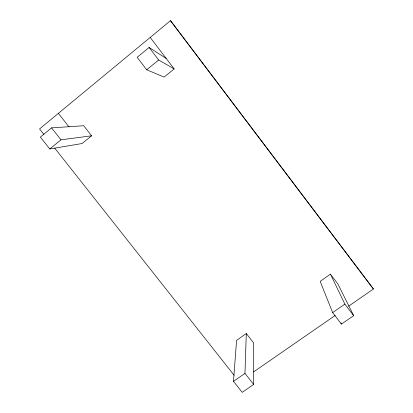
<?xml version="1.0" encoding="UTF-8"?>
<svg xmlns="http://www.w3.org/2000/svg" width="413" height="413" viewBox="0 0 413 413"><rect width="100%" height="100%" fill="white"/><g stroke="black" fill="none" stroke-linecap="round" stroke-linejoin="round"><path stroke-width="0.62" d="M253.68 384.446L244.966 373.383L246.298 333.528L236.577 340.389L233.49 381.344L242.194 392.35L253.68 384.446L253.67 342.95L246.298 333.528M348.515 306.24L373.44 288.997L170.486 20.65L39.56 128.923L43.959 134.488M51.553 127.86L40.36 137.08L49.772 148.985L82.058 143.528L91.588 135.805L83.71 125.738L51.553 127.86L60.979 139.826L91.588 135.805M166.207 58.45L149.108 47.48L137.152 57.33L146.692 69.787L164.095 77.071L174.172 68.909L150.198 37.428M49.772 148.985L60.979 139.826M146.692 69.787L158.659 60.004L174.172 68.909M330.431 274.134L320.178 281.372L332.641 312.595L341.437 324.081L353.673 315.661L337.87 283.907L330.431 274.134L344.865 304.118L353.673 315.661M233.49 381.344L244.966 373.383M332.641 312.595L344.865 304.118M253.608 371.906L335.263 315.408M54.743 148.143L234.099 375.241M58.378 113.363L69.054 126.956M149.108 47.48L158.659 60.004M170.486 20.65L373.44 288.997M340.942 322.904L341.437 324.081"/></g></svg>
